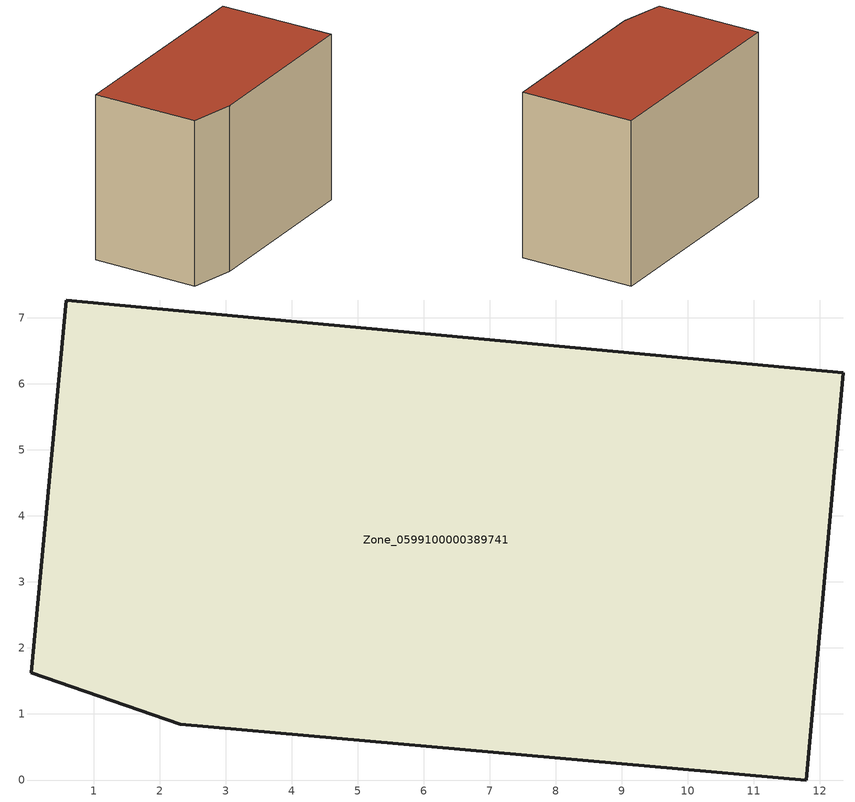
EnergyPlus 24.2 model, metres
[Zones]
Zone_0599100000389741
 floor ground (C_G): 11.79,0 2.31,0.84 0.05,1.63 0.58,7.27 12.35,6.17 z0
 wall outside (C_F): 12.35,6.17 0.58,7.27 0.05,1.63 2.31,0.84 11.79,0 12.35,6.17 z0:8.9
 roof outside (C_R): 2.31,0.84 11.79,0 12.35,6.17 0.58,7.27 0.05,1.63 z8.9
[BUILDING]
Pand.0599100000389741: North Axis=0; Terrain=City; Loads Convergence Tolerance Value=0.04; Temperature Convergence Tolerance Value=0.4; Solar Distribution=FullExterior; Maximum Number of Warmup Days=25; Minimum Number of Warmup Days=1
[Site:Location]
Rotterdam.The.Hague.AP_ZH_NLD Design_Conditions: Latitude=51.96; Longitude=4.45; Time Zone=1; Elevation=-4.5
[SITE:GROUNDTEMPERATURE:BUILDINGSURFACE]
18, 18, 18, 18, 18, 18, 18, 18, 18, 18, 18, 18
[MATERIAL] Thermal Absorptance=0.9; Solar Absorptance=0.7; Visible Absorptance=0.7
Name | Roughness | Thickness | Conductivity | Density | Specific Heat
G.TI.1992-2005 | MediumSmooth | 0.15 | 0.06 | 540 | 1210
F.TI.1992-2005 | Rough | 0.3 | 0.12 | 1920 | 840
R.TI.1992-2005 | MediumRough | 0.2 | 0.08 | 1500 | 1000
[CONSTRUCTION]
C_G: G.TI.1992-2005
C_F: F.TI.1992-2005
C_R: R.TI.1992-2005
[ZONE]
Zone_0599100000389741: Type=1; Multiplier=1; Ceiling Height=Autocalculate; Volume=Autocalculate; Floor Area=autocalculate; Part of Total Floor Area=Yes
[ZONEINFILTRATION:DESIGNFLOWRATE]
Infil_Zone_0599100000389741: Zone or ZoneList or Space or SpaceList=Zone_0599100000389741; Schedule=AlwaysOn; Design Flow Rate Calculation Method=Flow/Area; Flow Rate per Floor Area=0.0015; Constant Term Coefficient=1; Temperature Term Coefficient=0; Velocity Term Coefficient=0; Velocity Squared Term Coefficient=0
[HVACTEMPLATE:ZONE:IDEALLOADSAIRSYSTEM]
Zone_0599100000389741: Maximum Heating Supply Air Temperature=50; Minimum Cooling Supply Air Temperature=13; Maximum Heating Supply Air Humidity Ratio=0.0156; Minimum Cooling Supply Air Humidity Ratio=0.0077; Heating Limit=NoLimit; Cooling Limit=NoLimit; Dehumidification Control Type=ConstantSensibleHeatRatio; Cooling Sensible Heat Ratio=0.7; Dehumidification Setpoint=60; Humidification Control Type=None; Humidification Setpoint=30; Outdoor Air Method=None; Outdoor Air Flow Rate per Person=0.00944; Outdoor Air Flow Rate per Zone Floor Area=0; Outdoor Air Flow Rate per Zone=0; Demand Controlled Ventilation Type=None; Outdoor Air Economizer Type=NoEconomizer; Heat Recovery Type=None; Sensible Heat Recovery Effectiveness=0.7; Latent Heat Recovery Effectiveness=0.65
[ZONECONTROL:THERMOSTAT]
ThermostatControl_Zone_0599100000389741: Zone or ZoneList=Zone_0599100000389741; Control Type Schedule=DualSetpointControlType; Control 1=Thermostat_Zone_0599100000389741; Temperature Difference Between Cutout And Setpoint=0
[THERMOSTATSETPOINT:DUALSETPOINT]
Thermostat_Zone_0599100000389741: Heating Setpoint Temperature Schedule=HeatingSetpoint_Zone_0599100000389741; Cooling Setpoint Temperature Schedule=CoolingSetpoint_Zone_0599100000389741
[SCHEDULE:COMPACT]
HeatingSetpoint_Zone_0599100000389741: Through: 12/31, For: AllDays, Until: 24:00, 21
CoolingSetpoint_Zone_0599100000389741: Through: 12/31, For: AllDays, Until: 24:00, 24
DualSetpointControlType: Through: 12/31, For: AllDays, Until: 24:00, 4
AlwaysOn: Through: 12/31, For: AllDays, Until: 24:00, 1
